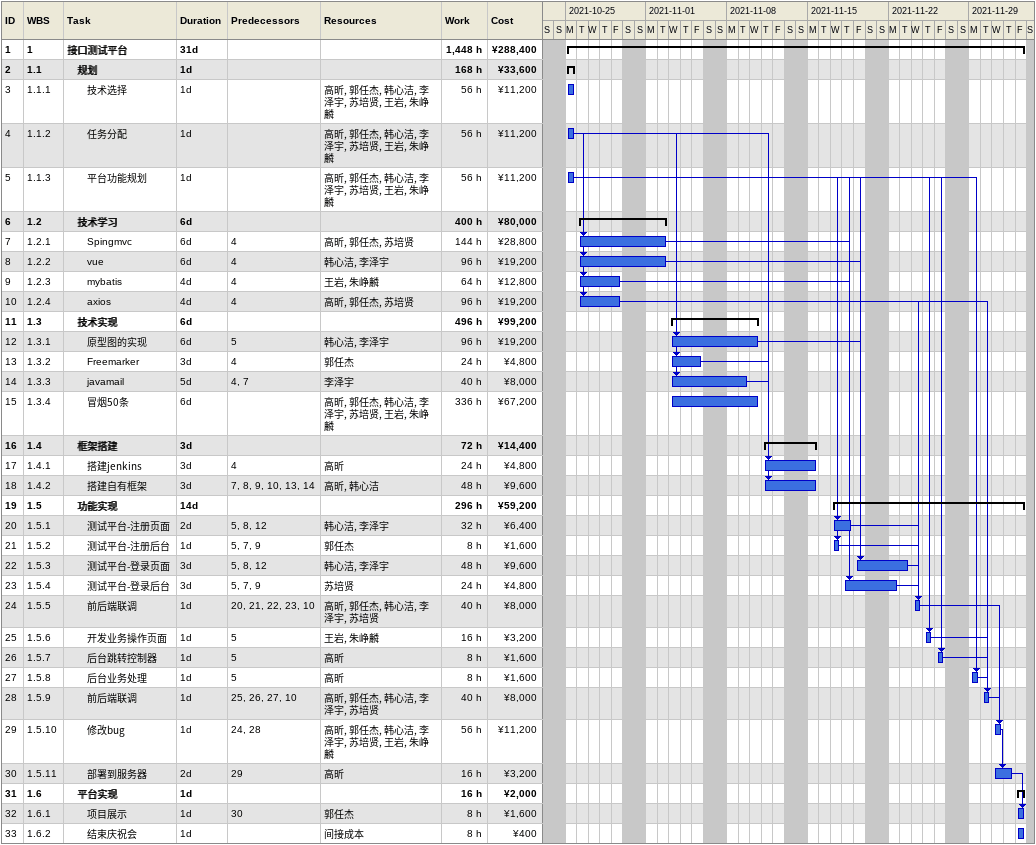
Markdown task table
| ID | WBS | Task | Duration | Start | Finish | Predecessors | Resources | Work (h) | Cost (¥) |
|---|---|---|---|---|---|---|---|---|---|
| 1 | 1 | **接口测试平台** | 31d | 2021-10-25 | 2021-12-03 |  |  | 1448 | 288400 |
| 2 | 1.1 | **规划** | 1d | 2021-10-25 | 2021-10-25 |  |  | 168 | 33600 |
| 3 | 1.1.1 | 技术选择 | 1d | 2021-10-25 | 2021-10-25 |  | 高昕, 郭任杰, 韩心洁, 李泽宇, 苏培贤, 王岩, 朱峥麟 | 56 | 11200 |
| 4 | 1.1.2 | 任务分配 | 1d | 2021-10-25 | 2021-10-25 |  | 高昕, 郭任杰, 韩心洁, 李泽宇, 苏培贤, 王岩, 朱峥麟 | 56 | 11200 |
| 5 | 1.1.3 | 平台功能规划 | 1d | 2021-10-25 | 2021-10-25 |  | 高昕, 郭任杰, 韩心洁, 李泽宇, 苏培贤, 王岩, 朱峥麟 | 56 | 11200 |
| 6 | 1.2 | **技术学习** | 6d | 2021-10-26 | 2021-11-02 |  |  | 400 | 80000 |
| 7 | 1.2.1 | Spingmvc | 6d | 2021-10-26 | 2021-11-02 | 4 | 高昕, 郭任杰, 苏培贤 | 144 | 28800 |
| 8 | 1.2.2 | vue | 6d | 2021-10-26 | 2021-11-02 | 4 | 韩心洁, 李泽宇 | 96 | 19200 |
| 9 | 1.2.3 | mybatis | 4d | 2021-10-26 | 2021-10-29 | 4 | 王岩, 朱峥麟 | 64 | 12800 |
| 10 | 1.2.4 | axios | 4d | 2021-10-26 | 2021-10-29 | 4 | 高昕, 郭任杰, 苏培贤 | 96 | 19200 |
| 11 | 1.3 | **技术实现** | 6d | 2021-11-03 | 2021-11-10 |  |  | 496 | 99200 |
| 12 | 1.3.1 | 原型图的实现 | 6d | 2021-11-03 | 2021-11-10 | 5 | 韩心洁, 李泽宇 | 96 | 19200 |
| 13 | 1.3.2 | Freemarker | 3d | 2021-11-03 | 2021-11-05 | 4 | 郭任杰 | 24 | 4800 |
| 14 | 1.3.3 | javamail | 5d | 2021-11-03 | 2021-11-09 | 4, 7 | 李泽宇 | 40 | 8000 |
| 15 | 1.3.4 | 冒烟50条 | 6d | 2021-11-03 | 2021-11-10 |  | 高昕, 郭任杰, 韩心洁, 李泽宇, 苏培贤, 王岩, 朱峥麟 | 336 | 67200 |
| 16 | 1.4 | **框架搭建** | 3d | 2021-11-11 | 2021-11-15 |  |  | 72 | 14400 |
| 17 | 1.4.1 | 搭建jenkins | 3d | 2021-11-11 | 2021-11-15 | 4 | 高昕 | 24 | 4800 |
| 18 | 1.4.2 | 搭建自有框架 | 3d | 2021-11-11 | 2021-11-15 | 7, 8, 9, 10, 13, 14 | 高昕, 韩心洁 | 48 | 9600 |
| 19 | 1.5 | **功能实现** | 14d | 2021-11-17 | 2021-12-03 |  |  | 296 | 59200 |
| 20 | 1.5.1 | 测试平台-注册页面 | 2d | 2021-11-17 | 2021-11-18 | 5, 8, 12 | 韩心洁, 李泽宇 | 32 | 6400 |
| 21 | 1.5.2 | 测试平台-注册后台 | 1d | 2021-11-17 | 2021-11-17 | 5, 7, 9 | 郭任杰 | 8 | 1600 |
| 22 | 1.5.3 | 测试平台-登录页面 | 3d | 2021-11-19 | 2021-11-23 | 5, 8, 12 | 韩心洁, 李泽宇 | 48 | 9600 |
| 23 | 1.5.4 | 测试平台-登录后台 | 3d | 2021-11-18 | 2021-11-22 | 5, 7, 9 | 苏培贤 | 24 | 4800 |
| 24 | 1.5.5 | 前后端联调 | 1d | 2021-11-24 | 2021-11-24 | 20, 21, 22, 23, 10 | 高昕, 郭任杰, 韩心洁, 李泽宇, 苏培贤 | 40 | 8000 |
| 25 | 1.5.6 | 开发业务操作页面 | 1d | 2021-11-25 | 2021-11-25 | 5 | 王岩, 朱峥麟 | 16 | 3200 |
| 26 | 1.5.7 | 后台跳转控制器 | 1d | 2021-11-26 | 2021-11-26 | 5 | 高昕 | 8 | 1600 |
| 27 | 1.5.8 | 后台业务处理 | 1d | 2021-11-29 | 2021-11-29 | 5 | 高昕 | 8 | 1600 |
| 28 | 1.5.9 | 前后端联调 | 1d | 2021-11-30 | 2021-11-30 | 25, 26, 27, 10 | 高昕, 郭任杰, 韩心洁, 李泽宇, 苏培贤 | 40 | 8000 |
| 29 | 1.5.10 | 修改bug | 1d | 2021-12-01 | 2021-12-01 | 24, 28 | 高昕, 郭任杰, 韩心洁, 李泽宇, 苏培贤, 王岩, 朱峥麟 | 56 | 11200 |
| 30 | 1.5.11 | 部署到服务器 | 2d | 2021-12-01 | 2021-12-02 | 29 | 高昕 | 16 | 3200 |
| 31 | 1.6 | **平台实现** | 1d | 2021-12-03 | 2021-12-03 |  |  | 16 | 2000 |
| 32 | 1.6.1 | 项目展示 | 1d | 2021-12-03 | 2021-12-03 | 30 | 郭任杰 | 8 | 1600 |
| 33 | 1.6.2 | 结束庆祝会 | 1d | 2021-12-03 | 2021-12-03 |  | 间接成本 | 8 | 400 |
